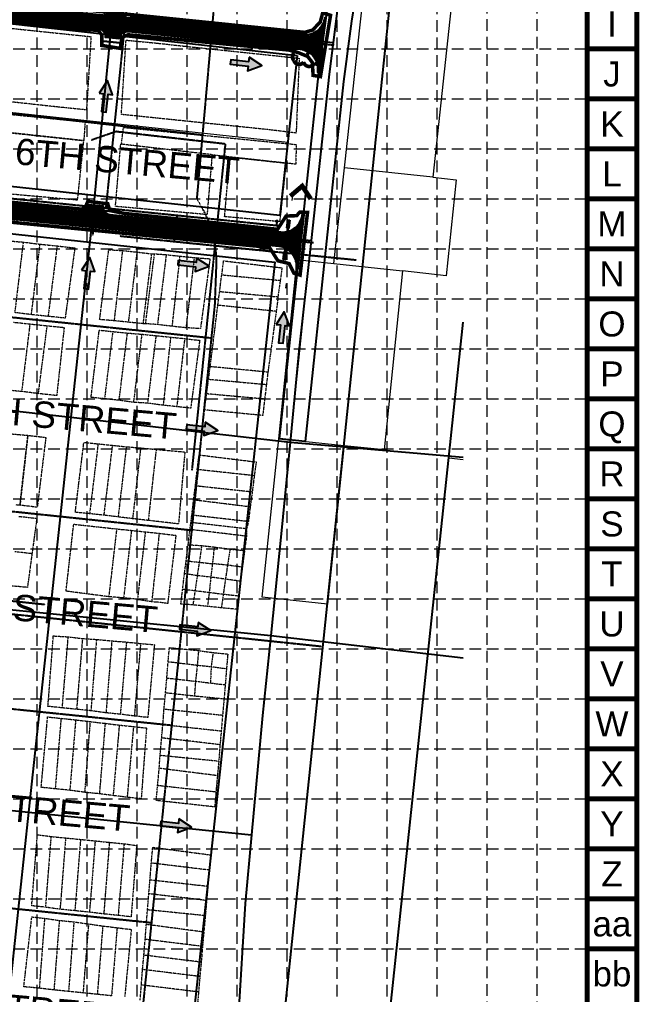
# Model space of a CAD drawing. Extents: x 332488 to 337969, y 579146 to 583084.
# Drawn here: x 336909 to 337969, y 580098 to 581765 of the extents above; entities that cross this region are included whole.
import ezdxf
from ezdxf.enums import TextEntityAlignment as Align

# ---------------------------------------------------------------- set-up
doc = ezdxf.new("R2010")
doc.units = 0
doc.header["$MEASUREMENT"] = 0
for name, pattern in [('ACAD_ISO14W100', [24, 12, -3, 0, -3, 0, -3, 0, -3]), ('CENTER2', [1.125, 0.75, -0.125, 0.125, -0.125]), ('DASHED', [0.75, 0.5, -0.25]), ('HIDDEN', [0.375, 0.25, -0.125]), ('PHANTOM', [2.5, 1.25, -0.25, 0.25, -0.25, 0.25, -0.25])]:
    doc.linetypes.add(name, pattern=pattern)
doc.layers.get('0').update_dxf_attribs({"color": 6})
for name, color, linetype in [('ARROWS', 252, 'Continuous'), ('BASE', 7, 'Continuous'), ('E-CULVERT', 1, 'Continuous'), ('E-FIRE HYD', 2, 'Continuous'), ('E-FLOWLINE-CULVERT', 1, 'ACAD_ISO14W100'), ('E-PVMT-FM156', 7, 'Continuous'), ('E-SanitarySewer', 2, 'HIDDEN'), ('E-WATER', 2, 'DASHED'), ('E-WATER VALVE', 7, 'Continuous'), ('GRID', 254, 'HIDDEN'), ('LEGEND', 7, 'Continuous'), ('LIMITS OF DISTURBANCE', 1, 'PHANTOM'), ('P-CULVERT', 2, 'Continuous'), ('P-DRIVEWAY TRANSITION', 2, 'Continuous'), ('P-DRIVEWAY TRANSITION-H', 6, 'Continuous'), ('P-PVMT', 2, 'Continuous'), ('P-PVMT-H-6th', 6, 'Continuous'), ('P-PVMT-H-7th', 6, 'Continuous'), ('parcel', 8, 'Continuous'), ('ROADS', 5, 'Continuous'), ('row', 1, 'Continuous'), ('SILT FENCE', 200, 'Continuous'), ('STREETNAME', 2, 'Continuous'), ('subdiv', 6, 'PHANTOM')]:
    doc.layers.add(name, color=color, linetype=linetype)
doc.layers.add('QUANTITIES', color=4, linetype='Continuous', plot=False)
doc.styles.add('S1', font='simplex.shx', dxfattribs={"height": 60})
doc.styles.get("Standard").update_dxf_attribs({"font": 'ARIAL.TTF'})
doc.dimstyles.new('STANDARD$7', dxfattribs={"dimscale": 4, "dimtxt": 0.1, "dimasz": 0.15, "dimexe": 0.1, "dimexo": 0.05, "dimgap": 0.1, "dimtad": 0, "dimtoh": 1, "dimdec": 4, "dimzin": 0, "dimdsep": 46, "dimtxsty": 'S1', "dimcen": 0.1, "dimclrd": 256, "dimclre": 256, "dimclrt": 256, "dimadec": 0, "dimazin": 0, "dimtfac": 1, "dimtdec": 0, "dimtofl": 0, "dimtmove": 0, "dimatfit": 3, "dimfxl": 0, "dimtolj": 1, "dimtzin": 0, "dimlwd": -1, "dimlwe": -1, "dimarcsym": 0})
pattern_1 = [(45.093067, (333744.6353, 581923.8885), (-1.327977, 1.3236699), []), (135.093067, (333744.6353, 581923.8885), (-1.3236699, -1.327977), [])]

# ---------------------------------------------------------------- blocks, each defined once
blk = doc.blocks.new('FH')
at = {"layer": 'E-FIRE HYD'}
for p, q in [((336621.1, 580808.5), (336622.1, 580808.5)), ((336623.5, 580810.9), (336623.5, 580809.8)), ((336623.5, 580807.1), (336623.5, 580806.1)), ((336624.8, 580808.5), (336625.9, 580808.5))]:
    blk.add_line(p, q, dxfattribs=at)
at = {"layer": 'E-FIRE HYD', "linetype": 'Continuous'}
blk.add_circle((336623.5, 580808.5), 1.33, dxfattribs=at)
blk = doc.blocks.new('E-WATER VALVE')
at = {"layer": 'E-WATER VALVE'}
for p, q in [((-1.3, 1.5), (1.3, 1.5)), ((0, 1.5), (0, -1.5))]:
    blk.add_line(p, q, dxfattribs=at)
blk = doc.blocks.new('A$C796B4345')
at = {"layer": 'SILT FENCE', "color": 200, "linetype": 'DASHED', "ltscale": 80, "const_width": 8, "flags": 128}
blk.add_lwpolyline([(38.2, 22.7), (20.7, 2.7), (3, 22.3)], dxfattribs=at)
blk = doc.blocks.new('arrow')
blk.add_lwpolyline([(-67, -25.4), (-59.3, -25.4), (-59.6, -56.1), (-51.9, -56.2), (-51.6, -25.5), (-44, -25.5), (-55.3, -2.4), (-67, -25.4)], close=True)
at = {"color": 254}
for points in [[(-44, -25.5), (-67, -25.4), (-55.3, -2.4), (-67, -25.4)], [(-59.6, -56.1), (-51.9, -56.2), (-59.3, -25.4), (-51.6, -25.5)]]:
    blk.add_solid(points, dxfattribs=at)

msp = doc.modelspace()

# ---------------------------------------------------------------- hatches: boundary and pattern name
at = {"layer": 'P-DRIVEWAY TRANSITION-H'}
h = msp.add_hatch(dxfattribs=at)
h.set_pattern_fill('NET', color=253, scale=15, angle=45, style=0)
h.set_pattern_definition(pattern_1)
h.paths.add_polyline_path([(336741.7, 581804.6), (336743.9, 581806.4), (336754.9, 581805.3), (336756.6, 581803.1)])
h.paths.add_polyline_path([(336822.1, 581796.4), (336824.4, 581798.2), (336837.6, 581796.8), (336839.4, 581794.6)])
h.paths.add_polyline_path([(336921.1, 581786.2), (336923.4, 581788), (336930.6, 581787.2), (336932.4, 581785)])
h.paths.add_polyline_path([(337159.6, 581761.7), (337161.8, 581763.5), (337386.6, 581740.3), (337388.3, 581738.1)])
h = msp.add_hatch(dxfattribs=at)
h.set_pattern_fill('NET', color=253, scale=15, angle=45, style=0)
h.set_pattern_definition(pattern_1)
h.paths.add_polyline_path([(335919.9, 581546.2), (335922.1, 581548), (335946.6, 581545.5), (335948.4, 581543.3)])
h.paths.add_polyline_path([(335969.1, 581541.2), (335971.3, 581543), (335989, 581541.2), (335990.8, 581539)])
h.paths.add_polyline_path([(335980.9, 581517.9), (335978.7, 581516.1), (335964.3, 581517.6), (335962.5, 581519.8)])
h.paths.add_polyline_path([(336117.6, 581504), (336115.4, 581502.2), (336102.8, 581503.5), (336101, 581505.7)])
h.paths.add_polyline_path([(336177.9, 581497.9), (336175.7, 581496.1), (336155.2, 581498.2), (336153.5, 581500.4)])
h.paths.add_polyline_path([(336228.7, 581492.7), (336226.5, 581490.9), (336202.3, 581493.4), (336200.5, 581495.6)])
h.paths.add_polyline_path([(336401.3, 581475.2), (336399.2, 581473.4), (336374.8, 581475.9), (336373, 581478.1)])
h.paths.add_polyline_path([(336463.6, 581468.9), (336461.4, 581467.1), (336440.9, 581469.2), (336439.1, 581471.3)])
h.paths.add_polyline_path([(336434, 581494), (336436.2, 581495.8), (336459.9, 581493.4), (336461.7, 581491.2)])
h.paths.add_polyline_path([(336267.2, 581510.9), (336269.4, 581512.7), (336289.2, 581510.7), (336291, 581508.5)])
h.paths.add_polyline_path([(336191.2, 581518.6), (336193.4, 581520.4), (336206.4, 581519.1), (336208.2, 581516.9)])
h.paths.add_polyline_path([(336136.2, 581524.2), (336138.4, 581526), (336149.7, 581524.9), (336151.5, 581522.7)])
h.paths.add_polyline_path([(336054.1, 581532.6), (336056.3, 581534.4), (336071.2, 581532.8), (336073, 581530.7)])
h.paths.add_polyline_path([(336823.7, 581432.3), (336821.5, 581430.5), (336808, 581431.9), (336806.2, 581434.1)])
h.paths.add_polyline_path([(336908.4, 581423.7), (336906.2, 581421.9), (336866.1, 581426), (336864.3, 581428.1)])
h.paths.add_polyline_path([(337267.5, 581387.2), (337265.3, 581385.4), (337238, 581388.2), (337236.2, 581390.4)])
h.paths.add_polyline_path([(337214.7, 581414.7), (337216.9, 581416.5), (337297.4, 581408.3), (337299.2, 581406.1)])
at = {"layer": 'P-PVMT-H-6th'}
h = msp.add_hatch(dxfattribs=at)
h.set_pattern_fill('ANSI31', color=9, scale=20, style=0)
edge = h.paths.add_edge_path()
edge.add_line((335828.2, 581507.9), (335834.9, 581579.6))
edge.add_line((335834.9, 581579.6), (335856.8, 581577.5))
edge.add_arc((335881.7, 581575.2), 25, 174.6626, 264.1995)
edge.add_line((335879.2, 581550.3), (337355.7, 581400.3))
edge.add_arc((337359.2, 581435.2), 35, 264.1995, 353.8401)
edge.add_line((337394, 581431.4), (337395, 581431.3))
edge.add_line((337395, 581431.3), (337385.2, 581339.8))
edge.add_line((337385.2, 581339.8), (337384.2, 581339.9))
edge.add_arc((337349.4, 581343.7), 35, 353.8401, 444.1995)
edge.add_line((337352.9, 581378.5), (335877.5, 581528.4))
edge.add_arc((335875, 581503.5), 25, 84.1996, 174.6626)
edge.add_line((335850.1, 581505.8), (335828.2, 581507.9))
h = msp.add_hatch(dxfattribs=at)
h.set_pattern_fill('ANSI31', color=9, scale=20, style=0)
edge = h.paths.add_edge_path()
edge.add_line((337064, 581430), (337012.3, 581435.2))
edge.add_arc((337013.8, 581450.2), 15, 264.1995, 353.8197)
edge.add_line((337028.7, 581448.5), (337050.6, 581446.5))
edge.add_arc((337065.5, 581444.9), 15, 173.8197, 264.1995)
at = {"layer": 'P-PVMT-H-7th'}
h = msp.add_hatch(dxfattribs=at)
h.set_pattern_fill('ANSI31', color=253, scale=20, style=0)
edge = h.paths.add_edge_path()
edge.add_line((335825.9, 581825.7), (335834.5, 581805.5))
edge.add_arc((336066.3, 581264), 589, 83.8628, 113.1695, ccw=False)
edge.add_line((336129.2, 581849.6), (336610.6, 581796))
edge.add_line((336610.6, 581796), (337388.9, 581716))
edge.add_arc((337385.3, 581681.2), 35, -7.6244, 84.1281, ccw=False)
edge.add_line((337420, 581676.5), (337421, 581676.4))
edge.add_line((337421, 581676.4), (337433.2, 581767.6))
edge.add_line((337433.2, 581767.6), (337432.2, 581767.7))
edge.add_arc((337397.5, 581772.4), 35, 264.1281, 352.3756, ccw=False)
edge.add_line((337393.9, 581737.6), (336612.9, 581817.9))
edge.add_line((336612.9, 581817.9), (336131.6, 581871.5))
edge.add_arc((336066.3, 581264), 611, 83.8589, 113.1695)
edge = h.paths.add_edge_path()
edge.add_line((334950.5, 581734.4), (334951.9, 581756.4))
edge.add_arc((335064.2, 583550.5), 1797.6, 264.1889, 266.4182, ccw=False)
edge.add_arc((334909.7, 582096.8), 335.8, 255.934, 265.29, ccw=False)
edge.add_line((334828.1, 581771), (334779.5, 581782.2))
edge.add_arc((334736.6, 581596.1), 191, 77.025, 90.0931)
edge.add_line((334736.3, 581787.1), (332764.6, 581783.9))
edge.add_line((332764.6, 581783.9), (332764.6, 581761.9))
edge.add_line((332764.6, 581761.9), (334736.4, 581765.1))
edge.add_arc((334736.6, 581596.1), 169, 77.025, 90.0931, ccw=False)
edge.add_line((334774.6, 581760.8), (334823, 581749.6))
edge.add_arc((334920.5, 582162.1), 423.8, 256.7003, 264.5041)
edge.add_arc((335064.2, 583550.5), 1819.6, 264.1889, 266.4182)
h = msp.add_hatch(dxfattribs=at)
h.set_pattern_fill('ANSI31', color=9, scale=20, style=0)
h.set_pattern_definition([(45.09307, (333744.6353, 581923.8885), (-1.770636, 1.7648932), [])])
edge = h.paths.add_edge_path()
edge.add_line((337098.3, 581768), (337046.5, 581773.3))
edge.add_arc((337048.1, 581788.2), 15, 264.1281, 353.7482)
edge.add_line((337063, 581786.6), (337084.9, 581784.5))
edge.add_arc((337099.8, 581782.9), 15, 173.7482, 264.1281)
edge = h.paths.add_edge_path()
edge.add_line((337079.2, 581732.8), (337057.3, 581734.9))
edge.add_arc((337042.4, 581736.5), 15, 353.7482, 444.1281)
edge.add_line((337044, 581751.4), (337095.7, 581746.1))
edge.add_arc((337094.2, 581731.2), 15, 84.1281, 173.7482)

# ---------------------------------------------------------------- linework, layer by layer
at = {"layer": 'BASE', "color": 9}
msp.add_line((337879.2, 582484.3), (337879.2, 579235.3), dxfattribs=at)
at = {"layer": 'BASE', "const_width": 8.55}
for points in [[(332492.7, 579149.8), (337964.7, 579149.8), (337964.7, 582569.8), (332492.7, 582569.8)], [(332578, 579235.3), (337879.4, 579235.1), (337879.3, 582484.3), (332579.1, 582484.4)]]:
    msp.add_lwpolyline(points, close=True, dxfattribs=at)
for points in [[(337964.7, 581714.8), (337879.2, 581714.8)], [(337964.7, 581629.3), (337879.2, 581629.3)], [(337964.7, 581543.8), (337879.2, 581543.8)], [(337964.7, 581458.3), (337879.2, 581458.3)], [(337964.7, 581372.8), (337879.2, 581372.8)], [(337964.7, 581287.3), (337879.2, 581287.3)], [(337964.7, 581201.8), (337879.2, 581201.8)], [(337964.7, 581116.3), (337879.2, 581116.3)], [(337964.7, 581030.8), (337879.2, 581030.8)], [(337964.7, 580945.3), (337879.2, 580945.3)], [(337964.7, 580859.8), (337879.2, 580859.8)], [(337964.7, 580774.3), (337879.2, 580774.3)], [(337964.7, 580688.8), (337879.2, 580688.8)], [(337964.7, 580603.3), (337879.2, 580603.3)], [(337964.7, 580517.8), (337879.2, 580517.8)], [(337964.7, 580432.3), (337879.2, 580432.3)], [(337964.7, 580346.8), (337879.2, 580346.8)], [(337964.7, 580261.3), (337879.2, 580261.3)], [(337964.7, 580175.8), (337879.2, 580175.8)]]:
    msp.add_lwpolyline(points, dxfattribs=at)
at = {"layer": 'DEFPOINTS', "color": 4}
msp.add_line((337319.3, 579650.7), (337605.7, 582400.2), dxfattribs=at)
at = {"layer": 'E-CULVERT', "color": 5, "flags": 128}
for points in [[(337053, 581728.5), (337080.9, 581725.9), (337080.7, 581724.6), (337052.9, 581727.3)], [(337400.3, 581705.8), (337403.2, 581705.4), (337403.7, 581708.4), (337400.7, 581708.8)], [(337401.1, 581706.5), (337402.6, 581706.3), (337402.8, 581707.7), (337401.3, 581708)], [(337027.1, 581440.7), (337054.1, 581438.6), (337054, 581437.4), (337027, 581439.4)], [(337366.5, 581403.6), (337363, 581373.2), (337365, 581372.9), (337368.4, 581403.4)]]:
    msp.add_lwpolyline(points, close=True, dxfattribs=at)
at = {"layer": 'E-PVMT-FM156', "flags": 128}
msp.add_lwpolyline([(337578.2, 582202.5, 0.048533), (337463.3, 581659.1), (337397.4, 581043.3), (337353.6, 581047.9), (337419.6, 581663.8, -0.048541), (337536.3, 582215.7, -1)], format="xyb", close=True, dxfattribs=at)
at = {"layer": 'E-SanitarySewer', "color": 33, "ltscale": 0.5}
for p, q in [((337222.3, 581567.2), (335843.2, 581722.7)), ((337237.5, 581220.1), (335450.5, 581405.5)), ((335108.9, 581111.2), (337203.9, 580891.9)), ((335073.3, 580773.2), (337169.7, 580558.3)), ((337135.1, 580220.1), (335048.8, 580434.6))]:
    msp.add_line(p, q, dxfattribs=at)
at = {"layer": 'E-SanitarySewer', "color": 33, "ltscale": 0.5, "flags": 128}
msp.add_lwpolyline([(337084.3, 579723.9), (337243.3, 581276.3), (337245.8, 581341.7, 0.160254), (337212.6, 581457.4), (337252.2, 581903.2)], format="xyb", dxfattribs=at)
at = {"layer": 'E-SanitarySewer', "color": 33, "linetype": 'Continuous', "ltscale": 0.5, "const_width": 2, "flags": 128}
for points in [[(337221.3, 581567.2, 1), (337223.3, 581567.2, 1)], [(337236.5, 581220.1, 1), (337238.5, 581220.1, 1)], [(337202.9, 580891.9, 1), (337204.9, 580891.9, 1)], [(337168.7, 580558.3, 1), (337170.7, 580558.3, 1)], [(337134.1, 580220.1, 1), (337136.1, 580220.1, 1)]]:
    msp.add_lwpolyline(points, format="xyb", close=True, dxfattribs=at)
at = {"layer": 'E-WATER', "color": 120, "ltscale": 0.5}
for p, q in [((337057.2, 581442.7), (337107.5, 581928.4)), ((337075.1, 581573.8), (337031.8, 581558.7)), ((337075.1, 581573.8), (337261.5, 581552.7)), ((335832.3, 581567.2), (337352.8, 581412.7)), ((337204.3, 580993.9), (337261.5, 581552.7)), ((337174.2, 581385.6), (337178.8, 581430.4)), ((337348.9, 581417.6), (337348.4, 581413.1)), ((337081.4, 581395), (337485.5, 581354))]:
    msp.add_line(p, q, dxfattribs=at)
for points in [[(336952.5, 580764.4), (336587.7, 580802.9), (336554.8, 580481.5)], [(337425.4, 580692.7), (336601, 580778.7), (336577.1, 580544.6), (336410.7, 580561.6)]]:
    msp.add_lwpolyline(points, dxfattribs=at)
at = {"layer": 'GRID', "color": 252, "linetype": 'HIDDEN', "lineweight": 0, "ltscale": 80}
for p, q in [((336938.7, 582484.3), (336938.7, 579491.4)), ((337024.2, 582484.3), (337024.2, 579491.4)), ((337109.7, 582484.3), (337109.7, 579491.4)), ((337195.2, 582484.3), (337195.2, 579491.4)), ((337280.7, 582484.3), (337280.7, 579491.4)), ((337366.2, 582484.3), (337366.2, 579491.4)), ((337451.7, 582484.3), (337451.7, 579491.4)), ((337537.2, 582484.3), (337537.2, 579491.4)), ((337622.7, 582484.3), (337622.7, 579491.4)), ((337708, 582485.7), (337708, 579491.4)), ((337793.5, 582485.7), (337793.5, 579491.4)), ((332578.2, 581714.8), (337879.2, 581714.8)), ((332578.2, 581629.3), (337879.2, 581629.3)), ((332578.2, 581543.8), (337879.2, 581543.8)), ((332578.2, 581458.3), (337879.2, 581458.3)), ((332578.2, 581372.8), (337879.2, 581372.8)), ((332578.2, 581287.3), (337879.2, 581287.3)), ((332578.2, 581201.8), (337879.2, 581201.8)), ((332578.2, 581116.3), (337879.2, 581116.3)), ((332578.2, 581030.8), (337879.2, 581030.8)), ((332578.2, 580945.3), (337879.2, 580945.3)), ((332578.2, 580859.8), (337879.2, 580859.8)), ((332578.2, 580774.3), (337879.2, 580774.3)), ((332578.2, 580688.8), (337879.2, 580688.8)), ((332578.2, 580603.3), (337879.2, 580603.3)), ((332578.2, 580517.8), (337879.2, 580517.8)), ((332578.2, 580432.3), (337879.2, 580432.3)), ((332578.2, 580346.8), (337879.2, 580346.8)), ((332578.2, 580261.3), (337879.2, 580261.3)), ((332578.2, 580175.8), (337879.2, 580175.8))]:
    msp.add_line(p, q, dxfattribs=at)
at = {"layer": 'LEGEND', "color": 170, "ltscale": 100, "const_width": 6.32}
msp.add_lwpolyline([(337392.8, 581715.2, 0.520567), (337392.8, 581715.2, 0.765195), (337378.5, 581708, 0.417879), (337378.4, 581695.1, 0.6649), (337394.8, 581692.6, 0.744833), (337413.2, 581691, 0.975642), (337424.7, 581702.9, 0.520567), (337421.8, 581717.2, 0.520567), (337411.3, 581716.2, 0.540264), (337392.8, 581715.2)], format="xyb", close=True, dxfattribs=at)
at = {"layer": 'LIMITS OF DISTURBANCE', "color": 1, "linetype": 'DASHED', "ltscale": 80, "const_width": 6, "flags": 128}
msp.add_lwpolyline([(336564.3, 580791.3), (336567, 580807.8), (336582.2, 580814.9), (336611.8, 581096), (336600, 581107.5), (336602.4, 581142.2), (336618.2, 581153.3), (336647.2, 581435.9), (336641, 581443), (336339.9, 581474.4), (336327.5, 581460.5), (336288.6, 581463.1), (336278.5, 581481.1), (335878.7, 581518), (335865, 581515.8), (335855.8, 581496.5), (335820.6, 581499.1), (335828.7, 581590.5), (335867.6, 581584.6), (335870.2, 581568.3), (335884.3, 581560.2), (336291.5, 581516.1), (336306.7, 581529.1), (336331.2, 581526), (336343.3, 581510.3), (336639.4, 581479.4), (336648.2, 581485.4), (336684, 581772.5), (336680.9, 581778.2), (336669.8, 581783.3), (336370.7, 581814.8), (336363.9, 581798.7), (336329.4, 581803), (336322.6, 581820.6), (336143.4, 581841.9, 0.087639), (335924.5, 581829.4), (335891.8, 581818.1), (335886.9, 581804.9), (335850.8, 581789.6), (335830.1, 581797.4), (335815.6, 581828.4), (335866.3, 581847.7), (335948.1, 581873.9), (336020.1, 581882.5), (336035, 581902.5), (336087.4, 581900.8), (336107.5, 581884.4), (336320.5, 581862.3), (336342.3, 581875.5), (336368.4, 581872.2), (336387.4, 581853.4), (336678, 581819.3), (336685.5, 581822.4), (336688.2, 581830.2), (336717, 582102.4), (336712.2, 582110.6), (336679, 582116.8), (336077.7, 582178.6), (336069.5, 582175.7), (336065.8, 582164), (336053.7, 582163.7), (336052.8, 582227.9), (336070.9, 582227.6), (336069.8, 582216.8), (336077.2, 582214), (337435.1, 582075.6), (337449.2, 582071.4), (337467.5, 582070.4), (337482.7, 582075.1), (337493.7, 582094.5), (337506.8, 582091.4), (337480.6, 581988.1), (337467.1, 581991.6), (337469.1, 582011.8), (337462.5, 582024.7), (337446.7, 582036.7), (337423.8, 582040.5), (337346.1, 582048.9), (337131.9, 582071.5), (337123.6, 582067.9), (337118.2, 582057.1), (337086.6, 582060), (337083.4, 582073.3), (337069, 582076.9), (336762.1, 582107.6), (336753.5, 582096.7), (336724.9, 581824.7), (336727.3, 581814.4), (336746.9, 581809.6), (337396.4, 581743.2), (337410.1, 581747.1), (337423.3, 581760.8), (337427.4, 581776.4), (337440.9, 581772.4), (337423.6, 581667.5), (337411, 581669.6), (337409.9, 581691.5), (337401.8, 581702), (337385.3, 581708.7), (337369.4, 581713), (337094.9, 581739.1), (337084.7, 581734.8), (337082.7, 581725), (337081.4, 581715.8), (337050, 581720.8), (337049.8, 581738.7), (337043.9, 581746.5), (337015.4, 581748.5), (336730.2, 581776.9), (336720.3, 581775.1), (336717, 581765.5), (336689.6, 581486.4), (336691.4, 581475.1), (336698.4, 581471.8), (337016.1, 581440.8), (337022.6, 581446.2), (337026, 581454.2), (337060.1, 581450), (337063.5, 581438.5), (337088.4, 581433.5), (337350.3, 581406.4), (337364.9, 581429.1), (337382.9, 581429.7), (337388.3, 581435.8), (337401.6, 581435.4), (337388.8, 581328), (337378.2, 581331.3), (337370.1, 581347.8), (337350.9, 581352.5), (337336.3, 581375.6), (337214, 581387.2), (336698, 581437.9), (336687.7, 581437.3), (336684.1, 581423.4), (336656.9, 581152.8), (336668.9, 581129.4), (336665.6, 581097.3), (336647.5, 581081.9), (336622.2, 580812.5), (336634, 580798.3), (336632.1, 580783.7)], format="xyb", close=True, dxfattribs=at)
at = {"layer": 'P-CULVERT', "color": 5, "flags": 128}
for points in [[(337021, 581439.9), (337021.1, 581441.1), (337027.1, 581440.6), (337027, 581439.4)], [(337054, 581437.4), (337054.1, 581438.6), (337060, 581438.1), (337059.9, 581436.9)], [(337371.3, 581422), (337369.8, 581408.5), (337366.3, 581408.9), (337367.9, 581422.4)], [(337370.5, 581421.3), (337369.1, 581409.4), (337367.1, 581409.6), (337368.5, 581421.5)], [(337360.1, 581354.6), (337361.6, 581368), (337365.1, 581367.6), (337363.6, 581354.2)], [(337360.9, 581355.3), (337362.3, 581367.2), (337364.3, 581367), (337362.9, 581355)]]:
    msp.add_lwpolyline(points, close=True, dxfattribs=at)
for points in [[(337367.1, 581409.6), (337366.5, 581403.6), (337368.4, 581403.4), (337369.1, 581409.4)], [(337364.3, 581367), (337365, 581372.9), (337363, 581373.2), (337362.3, 581367.2)]]:
    msp.add_lwpolyline(points, dxfattribs=at)
at = {"layer": 'P-DRIVEWAY TRANSITION', "color": 7, "flags": 128}
for points in [[(337159.6, 581761.7), (337161.8, 581763.5), (337386.6, 581740.3), (337388.3, 581738.1)], [(337214.7, 581414.7), (337216.9, 581416.5), (337297.4, 581408.3), (337299.2, 581406.1)], [(337267.5, 581387.2), (337265.3, 581385.4), (337238, 581388.2), (337236.2, 581390.4)]]:
    msp.add_lwpolyline(points, close=True, dxfattribs=at)
at = {"layer": 'P-PVMT', "color": 7, "linetype": 'CENTER2'}
for p, q in [((337073.9, 581785.6), (337068.3, 581733.9)), ((337039.6, 581447.5), (337034, 581395.8))]:
    msp.add_line(p, q, dxfattribs=at)
at = {"layer": 'P-PVMT', "color": 253, "linetype": 'CENTER2'}
msp.add_line((335842.5, 581543), (337411.7, 581383.6), dxfattribs=at)
at = {"layer": 'P-PVMT', "color": 7, "flags": 128}
for points in [[(335834.5, 581805.5, -0.128576), (336129.2, 581849.6), (336610.6, 581796), (337388.9, 581716, -0.4232), (337420, 581676.5), (337421, 581676.4), (337433.2, 581767.6), (337432.2, 581767.7, -0.405283), (337393.9, 581737.6), (336612.9, 581817.9), (336131.6, 581871.5, 0.128593), (335825.9, 581825.7)], [(337079.2, 581732.8), (337057.3, 581734.9, 0.416156), (337044, 581751.4), (337095.7, 581746.1, 0.412273)], [(335828.2, 581507.9), (335834.9, 581579.6), (335856.8, 581577.5, 0.411848), (335879.2, 581550.3), (337355.7, 581400.3, 0.412377), (337394, 581431.4), (337395, 581431.3), (337385.2, 581339.8), (337384.2, 581339.9, 0.416052), (337352.9, 581378.5), (335877.5, 581528.4, 0.416583), (335850.1, 581505.8)], [(337064, 581430), (337012.3, 581435.2, 0.412273), (337028.7, 581448.5), (337050.6, 581446.5, 0.416156)]]:
    msp.add_lwpolyline(points, format="xyb", close=True, dxfattribs=at)
at = {"layer": 'P-PVMT', "color": 7, "linetype": 'CENTER2', "flags": 128}
msp.add_lwpolyline([(337447.1, 581721), (336611.7, 581807), (336130.4, 581860.5, 0.140125), (335805.4, 581804.3), (335750.5, 581777.8, -0.116053), (335560.5, 581735.6), (335041.7, 581742, -0.022255), (334881, 581751.2, -0.038248), (334825.6, 581760.3), (334777.1, 581771.5, 0.057082), (334736.3, 581776.1), (332688, 581772.8)], format="xyb", dxfattribs=at)
at = {"layer": 'parcel', "lineweight": 0}
for p, q in [((337667.7, 581980.1), (337615.6, 581495.5)), ((337464.7, 581511.8), (337506.4, 581889.1)), ((337367.8, 581554.8), (336053.3, 581696.6)), ((337446.5, 581347.9), (337464.7, 581511.8)), ((337615.6, 581495.5), (337464.7, 581511.8)), ((337615.6, 581495.5), (337655.6, 581491.2)), ((337655.6, 581491.2), (337638.7, 581327.1)), ((337352.4, 581048), (337384.1, 581354.6)), ((337403.9, 581352.5), (337372.1, 581046)), ((337384.1, 581354.6), (337403.9, 581352.5)), ((337403.9, 581352.5), (337446.5, 581347.9)), ((337446.5, 581347.9), (337564, 581335.2)), ((337564, 581335.2), (337532.4, 581029.1)), ((337638.7, 581327.1), (337564, 581335.2)), ((337323.9, 580777.3), (337352.4, 581048)), ((337371.7, 581042.3), (337345.3, 580775)), ((337352.4, 581048), (337372.1, 581046)), ((337372, 581045.2), (337371.7, 581042.3)), ((337463.6, 581033.2), (337371.7, 581042.3)), ((337372.1, 581046), (337372, 581045.2)), ((337463.9, 581036.3), (337372.1, 581046)), ((337463.6, 581033.2), (337435.4, 580765.5)), ((337463.9, 581036.3), (337463.6, 581033.2)), ((337532.4, 581029.1), (337463.9, 581036.3)), ((337643.1, 581015.3), (337667.7, 581012.9)), ((337345.3, 580775), (337323.9, 580777.3)), ((337435.4, 580765.5), (337345.3, 580775)), ((337667.7, 580673), (337607.5, 580679.3))]:
    msp.add_line(p, q, dxfattribs=at)
at = {"layer": 'QUANTITIES', "flags": 128}
for points in [[(336610.4, 581794.5), (337044, 581749.9, -0.419089), (337055.7, 581735), (337080.8, 581732.7, -0.415019), (337095.4, 581744.6), (337388.7, 581714.5, -0.436467), (337418.3, 581675.2), (337420.8, 581674.9), (337433.4, 581769.1)], [(337430.9, 581769.4, -0.418381), (337394.1, 581739.1), (337098.3, 581769.5, -0.420188)], [(337044, 581751.4, -0.416156), (337057.3, 581734.9), (337079.2, 581732.8, -0.412273), (337095.7, 581746.1, -2.218631)], [(336340.9, 581504.9), (337012.8, 581436.7, 0.412093), (337027.1, 581448.7), (337052.2, 581446.4, 0.422683), (337063.8, 581431.5), (337355.8, 581401.8, 0.425541), (337392.7, 581433.1), (337395.2, 581432.8), (337385, 581338.3), (337382.5, 581338.6, 0.42925), (337352.7, 581377), (337077.8, 581405), (336338, 581480.1, 0.409082)]]:
    msp.add_lwpolyline(points, format="xyb", dxfattribs=at)
at = {"layer": 'ROADS', "color": 7}
for p, q in [((337453, 581784.8), (337445.4, 581725.8)), ((337067.1, 581765.3), (337034.1, 581427.5)), ((337067.1, 581765.3), (337445.4, 581725.8)), ((337445.4, 581725.8), (337438.4, 581671.7)), ((337438.4, 581671.7), (337407.5, 581387.2)), ((336673.6, 581467), (337034.1, 581427.5)), ((337034.1, 581427.5), (336997.2, 581084.9)), ((337034.1, 581427.5), (337407.5, 581387.2)), ((337407.5, 581387.2), (337386.9, 581197.8)), ((337386.9, 581197.8), (337371.8, 581042.1)), ((336673.6, 581120.9), (336997.2, 581084.9)), ((336997.2, 581084.9), (336961.1, 580749.6)), ((336997.2, 581084.9), (337371.8, 581042.1)), ((337371.8, 581042.1), (337356.5, 580885.5)), ((337371.8, 581042.1), (337667.7, 581016.5)), ((337356.5, 580885.5), (337338.6, 580711.7)), ((336602.9, 580784.9), (336961.1, 580749.6)), ((336961.1, 580749.6), (336924.6, 580409.4)), ((336961.1, 580749.6), (337338.6, 580711.7)), ((337338.6, 580711.7), (337324.4, 580574.8)), ((337338.6, 580711.7), (337667.7, 580673.8)), ((337324.4, 580574.8), (337305.6, 580370.7)), ((336567.6, 580445.5), (336924.6, 580409.4)), ((336924.6, 580409.4), (336887.5, 580061.8)), ((336924.6, 580409.4), (337305.6, 580370.7)), ((337305.6, 580370.7), (337294.8, 580253.4)), ((337294.8, 580253.4), (337282.6, 580046.8))]:
    msp.add_line(p, q, dxfattribs=at)
at = {"layer": 'row', "color": 253, "flags": 128}
for points in [[(337383.9, 581703.5), (337354.4, 581429.8), (335861.5, 581590.9), (335884.7, 581816.9, -0.111058), (336129, 581843.8)], [(337171.3, 579734), (335965.4, 579870.4, 0.02092), (335686.7, 579890.1), (335853.3, 581511.3), (337345.8, 581350.3)]]:
    msp.add_lwpolyline(points, format="xyb", close=True, dxfattribs=at)
msp.add_lwpolyline([(337498.6, 579650.7), (337667.7, 581247.8)], dxfattribs=at)
at = {"layer": 'subdiv', "color": 253, "lineweight": 0}
for p, q in [((336782.8, 581761.7), (337031.4, 581735.9)), ((337031.4, 581735.9), (337023.7, 581610.5)), ((337083.3, 581602.8), (337091.3, 581729.9)), ((337091.3, 581729.9), (337144.8, 581724.7)), ((337144.8, 581724.7), (337191.1, 581719.6)), ((337191.1, 581719.6), (337387.2, 581699)), ((337387.2, 581699), (337382.1, 581571)), ((336972.8, 581615.7), (336824.7, 581631.9)), ((336725.6, 581620.1), (337021.3, 581590)), ((337023.7, 581610.5), (336972.8, 581615.7)), ((337019.1, 581558), (336723, 581589.8)), ((337021.3, 581590), (337019.1, 581558)), ((337332.5, 581577), (337083.3, 581602.8)), ((336858.8, 581575.2), (337018.6, 581558.1)), ((337083.4, 581551.9), (337086.9, 581580.7)), ((337086.9, 581580.7), (337382, 581551.4)), ((337382.1, 581571), (337332.5, 581577)), ((337018.6, 581558.1), (337007.9, 581456.3)), ((337073.2, 581445.5), (337082.2, 581552)), ((337082.2, 581552), (337083.4, 581551.9)), ((337238.5, 581534), (337083.4, 581551.9)), ((337382, 581551.4), (337381.6, 581517.7)), ((337238.4, 581533.4), (337229.8, 581431.5)), ((337238.4, 581533.4), (337238.5, 581534)), ((337381.6, 581517.7), (337238.4, 581533.4)), ((337259.8, 581428), (337268.7, 581530.1)), ((337268.7, 581530.1), (337339.7, 581522.3)), ((337339.7, 581522.3), (337364.7, 581519.6)), ((337364.7, 581519.6), (337354, 581419.5)), ((337007.9, 581456.3), (336849.5, 581470.5)), ((337229.8, 581431.5), (337073.2, 581445.5)), ((337354, 581419.5), (337259.8, 581428)), ((336885.8, 581387), (336915.5, 581384.5)), ((336915.5, 581384.5), (336901, 581264)), ((336915.5, 581384.5), (336943.8, 581381)), ((336943.8, 581381), (336929, 581260.5)), ((336943.8, 581381), (336973.5, 581378)), ((336973.5, 581378), (336958, 581257.5)), ((336973.5, 581378), (337003.8, 581374.5)), ((337003.8, 581374.5), (336987.2, 581254.5)), ((337046.2, 581252), (337061.8, 581371.5)), ((337061.8, 581371.5), (337085.2, 581370)), ((337085.2, 581370), (337070.8, 581250)), ((337085.2, 581370), (337110, 581367.5)), ((337110, 581367.5), (337095.2, 581247.5)), ((337110, 581367.5), (337134.8, 581364.5)), ((337134.8, 581364.5), (337120.2, 581245)), ((337139.5, 581364.5), (337124.2, 581245)), ((337134.8, 581364.5), (337139.5, 581364.5)), ((337139.5, 581364.5), (337160, 581363)), ((337160, 581363), (337145, 581243.5)), ((337160, 581363), (337183.2, 581360.5)), ((337183.2, 581360.5), (337169.8, 581240.5)), ((337183.2, 581360.5), (337207.8, 581358)), ((337207.8, 581358), (337193.8, 581238)), ((337207.8, 581358), (337234.8, 581356)), ((337234.8, 581356), (337218.5, 581236.5)), ((337255.8, 581334), (337258, 581352.5)), ((337258, 581352.5), (337357.8, 581340.5)), ((337357.8, 581340.5), (337355.8, 581325)), ((337251.2, 581299.5), (337254.8, 581328)), ((337254.8, 581328), (337255.8, 581334)), ((337354.8, 581318.5), (337254.8, 581328)), ((337355.8, 581325), (337354.8, 581318.5)), ((337354.8, 581318.5), (337350.8, 581290.5)), ((337248.2, 581276.5), (337251.2, 581299.5)), ((337350.8, 581290.5), (337251.2, 581299.5)), ((337350.8, 581290.5), (337350.8, 581287.5)), ((337235.2, 581171.5), (337248.2, 581276.5)), ((337348, 581266), (337248.2, 581276.5)), ((337350.8, 581287.5), (337348, 581266)), ((336929, 581260.5), (336901, 581264)), ((336958, 581257.5), (336929, 581260.5)), ((336987.2, 581254.5), (336958, 581257.5)), ((337348, 581266), (337333.8, 581162)), ((336899, 581247.5), (336927, 581244.5)), ((336927, 581244.5), (336912.8, 581129)), ((336927, 581244.5), (336956, 581241.5)), ((336956, 581241.5), (336941, 581125.5)), ((336956, 581241.5), (336985.5, 581238.5)), ((337070.8, 581250), (337046.2, 581252)), ((337095.2, 581247.5), (337070.8, 581250)), ((337120.2, 581245), (337095.2, 581247.5)), ((337124.2, 581245), (337120.2, 581245)), ((337145, 581243.5), (337124.2, 581245)), ((337169.8, 581240.5), (337145, 581243.5)), ((337193.8, 581238), (337169.8, 581240.5)), ((336985.5, 581238.5), (336972.8, 581122)), ((337031.5, 581119), (337045.5, 581234)), ((337045.5, 581234), (337068.5, 581231.5)), ((337068.5, 581231.5), (337054.5, 581116.5)), ((337068.5, 581231.5), (337093.2, 581229)), ((337093.2, 581229), (337079, 581114)), ((337093.2, 581229), (337118.2, 581227)), ((337118.2, 581227), (337104, 581110.5)), ((337118.2, 581227), (337142.5, 581224.5)), ((337142.5, 581224.5), (337128, 581109)), ((337142.5, 581224.5), (337167.5, 581222)), ((337218.5, 581236.5), (337193.8, 581238)), ((337167.5, 581222), (337154.8, 581105.5)), ((337167.5, 581222), (337191.5, 581219.5)), ((337191.5, 581219.5), (337178, 581103)), ((337191.5, 581219.5), (337217.2, 581216.5)), ((337217.2, 581216.5), (337201.8, 581100.5)), ((337232.2, 581149.5), (337235.2, 581171.5)), ((337333.8, 581162), (337235.2, 581171.5)), ((337333.8, 581162), (337331.2, 581140.5)), ((337229, 581125), (337232.2, 581149.5)), ((337331.2, 581140.5), (337232.2, 581149.5)), ((337331.2, 581140.5), (337328.2, 581116)), ((336912.8, 581129), (336885.2, 581131.5)), ((336941, 581125.5), (336912.8, 581129)), ((336972.8, 581122), (336941, 581125.5)), ((337225.5, 581097.5), (337229, 581125)), ((337328.2, 581116), (337229, 581125)), ((337054.5, 581116.5), (337031.5, 581119)), ((337079, 581114), (337054.5, 581116.5)), ((337104, 581110.5), (337079, 581114)), ((337128, 581109), (337104, 581110.5)), ((337154.8, 581105.5), (337128, 581109)), ((337178, 581103), (337154.8, 581105.5)), ((337328.2, 581116), (337325, 581088)), ((337201.8, 581100.5), (337178, 581103)), ((337325, 581088), (337225.5, 581097.5)), ((336895.5, 581056.5), (336923.5, 581054)), ((336923.5, 581054), (336910, 580934.5)), ((336911.2, 580946), (336923.5, 581054)), ((336923.5, 581054), (336954.2, 581050.5)), ((336954.2, 581050.5), (336939.5, 580931)), ((337004.5, 580922.5), (337019.2, 581042)), ((337019.2, 581042), (337067.8, 581037)), ((337043.5, 581039.5), (337029, 580920)), ((337067.8, 581037), (337053.2, 580917.5)), ((337067.8, 581037), (337091.8, 581034.5)), ((337091.8, 581034.5), (337077.8, 580914.5)), ((337091.8, 581034.5), (337116.2, 581032.5)), ((337116.2, 581032.5), (337102.5, 580911.5)), ((337116.2, 581032.5), (337142.8, 581030)), ((337142.8, 581030), (337129.2, 580908.5)), ((337142.8, 581030), (337191.8, 581025.5)), ((337191.8, 581025.5), (337181, 580902.5)), ((337213, 580995.5), (337216.2, 581020.5)), ((337216.2, 581020.5), (337313.8, 581008.5)), ((337313.8, 581008.5), (337310.5, 580985)), ((337209.8, 580967.5), (337213, 580995.5)), ((337310.5, 580985), (337213, 580995.5)), ((337310.5, 580985), (337307, 580957)), ((337206.8, 580943.5), (337209.8, 580967.5)), ((337307, 580957), (337209.8, 580967.5)), ((337307, 580957), (337303.5, 580931.5)), ((336910, 580934.5), (336911.2, 580946)), ((337203.8, 580917.5), (337206.8, 580943.5)), ((337303.5, 580931.5), (337206.8, 580943.5)), ((336910, 580934.5), (336903.2, 580935)), ((336939.5, 580931), (336910, 580934.5)), ((337029, 580920), (337004.5, 580922.5)), ((337303.5, 580931.5), (337300.5, 580906.5)), ((336907.8, 580915.5), (336938.8, 580912)), ((336938.8, 580912), (336930.5, 580851.5)), ((337053.2, 580917.5), (337029, 580920)), ((337077.8, 580914.5), (337053.2, 580917.5)), ((337102.5, 580911.5), (337077.8, 580914.5)), ((337129.2, 580908.5), (337102.5, 580911.5)), ((337181, 580902.5), (337129.2, 580908.5)), ((337202.2, 580905), (337203.8, 580917.5)), ((337300.5, 580906.5), (337203.8, 580917.5)), ((337300.5, 580906.5), (337297.5, 580894)), ((336988.8, 580787.5), (337001.8, 580902)), ((337001.8, 580902), (337026.5, 580899.3)), ((337026.5, 580899.3), (337075.2, 580894)), ((337075.2, 580894), (337061.8, 580778)), ((337075.2, 580894), (337100.5, 580891.5)), ((337100.5, 580891.5), (337087.2, 580776)), ((337100.5, 580891.5), (337124.2, 580889)), ((337124.2, 580889), (337110.8, 580773.5)), ((337124.2, 580889), (337147.8, 580886.5)), ((337197.5, 580866.5), (337200.5, 580893)), ((337200.5, 580893), (337202.2, 580905)), ((337297.2, 580881.5), (337200.5, 580893)), ((337297.5, 580894), (337202.2, 580905)), ((337297.5, 580894), (337297.2, 580881.5)), ((337146.8, 580876), (337135.2, 580770)), ((337147.8, 580886.5), (337146.8, 580876)), ((337147.8, 580886.5), (337176.5, 580883)), ((337176.5, 580883), (337162.5, 580766.5)), ((337297.2, 580881.5), (337293.8, 580856.5)), ((337194, 580839.5), (337197.5, 580866.5)), ((337220.5, 580865), (337197.5, 580866.5)), ((337220.5, 580865), (337216.5, 580837)), ((337242, 580862.5), (337220.5, 580865)), ((337242, 580862.5), (337239, 580834.5)), ((337268.8, 580859), (337242, 580862.5)), ((337268.8, 580859), (337264.8, 580832)), ((337293.8, 580856.5), (337268.8, 580859)), ((337293.8, 580856.5), (337290.2, 580828.5)), ((336930.5, 580851.5), (336901, 580855)), ((336930.5, 580851.5), (336922.8, 580794)), ((337191.2, 580817.5), (337194, 580839.5)), ((337194, 580839.5), (337239, 580834.5)), ((337216.5, 580837), (337213, 580814)), ((337239, 580834.5), (337236.2, 580811.5)), ((337264.8, 580832), (337239, 580834.5)), ((337264.8, 580832), (337261.2, 580808)), ((337290.2, 580828.5), (337264.8, 580832)), ((337290.2, 580828.5), (337287, 580804.5)), ((337188, 580790.5), (337191.2, 580817.5)), ((337213, 580814), (337191.2, 580817.5)), ((337213, 580814), (337209.2, 580788)), ((337236.2, 580811.5), (337213, 580814)), ((337236.2, 580811.5), (337233.5, 580785)), ((337261.2, 580808), (337236.2, 580811.5)), ((337261.2, 580808), (337257.5, 580782)), ((337287, 580804.5), (337261.2, 580808)), ((336922.8, 580794), (336894.2, 580796.5)), ((337185, 580765.5), (337188, 580790.5)), ((337209.2, 580788), (337188, 580790.5)), ((337287, 580804.5), (337283.8, 580779)), ((337061.8, 580778), (336988.8, 580787.5)), ((337087.2, 580776), (337061.8, 580778)), ((337110.8, 580773.5), (337087.2, 580776)), ((337110.8, 580773.5), (337142.2, 580769)), ((337209.2, 580788), (337205.5, 580764)), ((337233.5, 580785), (337209.2, 580788)), ((337233.5, 580785), (337230.5, 580761.5)), ((337257.5, 580782), (337233.5, 580785)), ((337257.5, 580782), (337254.2, 580759)), ((337283.8, 580779), (337257.5, 580782)), ((337283.8, 580779), (337280.8, 580756.5)), ((337162.5, 580766.5), (337142.2, 580769)), ((337205.5, 580764), (337185, 580765.5)), ((337230.5, 580761.5), (337205.5, 580764)), ((337254.2, 580759), (337230.5, 580761.5)), ((337280.8, 580756.5), (337254.2, 580759)), ((336957.8, 580590.5), (336967, 580711)), ((336967, 580711), (336992, 580709.5)), ((336992, 580709.5), (336981.8, 580588)), ((336992, 580709.5), (337016.8, 580706.5)), ((337016.8, 580706.5), (337006.8, 580585.5)), ((337016.8, 580706.5), (337040.8, 580705)), ((337040.8, 580705), (337031.2, 580583)), ((337040.8, 580705), (337067, 580702.5)), ((337067, 580702.5), (337057, 580579.5)), ((337067, 580702.5), (337092, 580700.5)), ((337092, 580700.5), (337081.5, 580577)), ((337092, 580700.5), (337116.2, 580698)), ((337116.2, 580698), (337105.5, 580574)), ((337116.2, 580698), (337139.8, 580696)), ((337139.8, 580696), (337128.5, 580571.5)), ((337163.2, 580666.5), (337165.5, 580691)), ((337165.5, 580691), (337215.2, 580686)), ((337215.2, 580686), (337213, 580660.5)), ((337215.2, 580686), (337240, 580682.5)), ((337240, 580682.5), (337236.8, 580658)), ((337240, 580682.5), (337265.2, 580680)), ((337265.2, 580680), (337263, 580654.5)), ((337161, 580638.5), (337163.2, 580666.5)), ((337213, 580660.5), (337163.2, 580666.5)), ((337213, 580660.5), (337210, 580633)), ((337236.8, 580658), (337213, 580660.5)), ((337236.8, 580658), (337235.5, 580630)), ((337263, 580654.5), (337236.8, 580658)), ((337158.8, 580613.5), (337161, 580638.5)), ((337210, 580633), (337161, 580638.5)), ((337263, 580654.5), (337260.8, 580627)), ((337210, 580633), (337208.2, 580608)), ((337235.5, 580630), (337210, 580633)), ((337260.8, 580627), (337235.5, 580630)), ((337260.8, 580627), (337258.8, 580603)), ((337156.2, 580585.5), (337158.8, 580613.5)), ((337208.2, 580608), (337158.8, 580613.5)), ((337258.8, 580603), (337208.2, 580608)), ((336981.8, 580588), (336957.8, 580590.5)), ((337258.8, 580603), (337256.2, 580575)), ((336946.2, 580452), (336957.2, 580572.5)), ((336957.2, 580572.5), (336980.2, 580570)), ((337006.8, 580585.5), (336981.8, 580588)), ((337031.2, 580583), (337006.8, 580585.5)), ((337057, 580579.5), (337031.2, 580583)), ((337081.5, 580577), (337057, 580579.5)), ((337105.5, 580574), (337081.5, 580577)), ((337128.5, 580571.5), (337105.5, 580574)), ((337154.2, 580559), (337156.2, 580585.5)), ((337256.2, 580575), (337156.2, 580585.5)), ((337256.2, 580575), (337254, 580548)), ((336980.2, 580570), (336970.2, 580449.5)), ((336980.2, 580570), (337005.2, 580567.5)), ((337005.2, 580567.5), (336995.2, 580447)), ((337005.2, 580567.5), (337029.8, 580564.5)), ((337029.8, 580564.5), (337020.5, 580443.5)), ((337029.8, 580564.5), (337055.5, 580561.5)), ((337055.5, 580561.5), (337045.8, 580441)), ((337055.5, 580561.5), (337079.8, 580558.5)), ((337079.8, 580558.5), (337069.2, 580438)), ((337079.8, 580558.5), (337104, 580556)), ((337104, 580556), (337093.2, 580435)), ((337104, 580556), (337126.2, 580553.5)), ((337152.2, 580536.5), (337154.2, 580559)), ((337254, 580548), (337154.2, 580559)), ((337126.2, 580553.5), (337117.2, 580432.5)), ((337254, 580548), (337252, 580525)), ((337149.5, 580506.5), (337152.2, 580536.5)), ((337252, 580525), (337152.2, 580536.5)), ((337252, 580525), (337249.8, 580496.5)), ((337148, 580484.5), (337149.5, 580506.5)), ((337249.8, 580496.5), (337149.5, 580506.5)), ((337249.8, 580496.5), (337247.5, 580472)), ((337145.2, 580455), (337148, 580484.5)), ((337247.5, 580472), (337148, 580484.5)), ((337247.5, 580472), (337245, 580444)), ((336970.2, 580449.5), (336946.2, 580452)), ((336995.2, 580447), (336970.2, 580449.5)), ((337020.5, 580443.5), (336995.2, 580447)), ((337045.8, 580441), (337020.5, 580443.5)), ((337069.2, 580438), (337045.8, 580441)), ((337143, 580429.5), (337145.2, 580455)), ((337245, 580444), (337145.2, 580455)), ((337245, 580444), (337243, 580418.5)), ((337093.2, 580435), (337069.2, 580438)), ((337117.2, 580432.5), (337093.2, 580435)), ((337243, 580418.5), (337143, 580429.5)), ((336930, 580249.5), (336939.8, 580371)), ((336939.8, 580371), (336963, 580368)), ((336963, 580368), (336953.5, 580247)), ((336963, 580368), (336988, 580365.5)), ((336988, 580365.5), (336978.5, 580243.5)), ((336988, 580365.5), (337013.5, 580363)), ((337013.5, 580363), (337003.8, 580241)), ((337013.5, 580363), (337038.5, 580360.5)), ((337038.5, 580360.5), (337028.8, 580238.5)), ((337038.5, 580360.5), (337062.8, 580358)), ((337062.8, 580358), (337053.2, 580235.5)), ((337062.8, 580358), (337088, 580355.5)), ((337088, 580355.5), (337077.8, 580233)), ((337088, 580355.5), (337109.5, 580352.5)), ((337109.5, 580352.5), (337100, 580230.5)), ((337134.5, 580322.5), (337137, 580349.5)), ((337137, 580349.5), (337236, 580336.5)), ((337132.2, 580293.5), (337134.5, 580322.5)), ((337233.5, 580310.5), (337134.5, 580322.5)), ((337236, 580336.5), (337233.5, 580310.5)), ((337233.5, 580310.5), (337231.2, 580282.5)), ((337130.2, 580270), (337132.2, 580293.5)), ((337231.2, 580282.5), (337132.2, 580293.5)), ((337231.2, 580282.5), (337229, 580258.5)), ((337128, 580242.5), (337130.2, 580270)), ((337229, 580258.5), (337130.2, 580270)), ((337229, 580258.5), (337226.8, 580232.5)), ((336953.5, 580247), (336930, 580249.5)), ((336978.5, 580243.5), (336953.5, 580247)), ((337003.8, 580241), (336978.5, 580243.5)), ((337028.8, 580238.5), (337003.8, 580241)), ((337053.2, 580235.5), (337028.8, 580238.5)), ((337126, 580217.5), (337128, 580242.5)), ((337226.8, 580232.5), (337128, 580242.5)), ((336916.5, 580111), (336930.2, 580230.5)), ((336930.2, 580230.5), (336952, 580228)), ((336952, 580228), (336943, 580108.5)), ((336952, 580228), (336977.2, 580224.5)), ((336977.2, 580224.5), (336968, 580105.5)), ((336977.2, 580224.5), (337002.2, 580222)), ((337002.2, 580222), (336993, 580103)), ((337002.2, 580222), (337027.2, 580218.5)), ((337077.8, 580233), (337053.2, 580235.5)), ((337100, 580230.5), (337077.8, 580233)), ((337226.8, 580232.5), (337224.2, 580204.5)), ((337027.2, 580218.5), (337017.8, 580100.5)), ((337027.2, 580218.5), (337051.5, 580215)), ((337051.5, 580215), (337042.2, 580098)), ((337051.5, 580215), (337076, 580212)), ((337076, 580212), (337066.5, 580095.5)), ((337076, 580212), (337100.2, 580209)), ((337100.2, 580209), (337089, 580093.5)), ((337124, 580192), (337126, 580217.5)), ((337224.2, 580204.5), (337126, 580217.5)), ((337121.8, 580165), (337124, 580192)), ((337222, 580180), (337124, 580192)), ((337224.2, 580204.5), (337222, 580180)), ((337222, 580180), (337219.8, 580153)), ((337119.5, 580140.5), (337121.8, 580165)), ((337219.8, 580153), (337121.8, 580165)), ((337117.5, 580114), (337119.5, 580140.5)), ((337217.5, 580128.5), (337119.5, 580140.5)), ((337219.8, 580153), (337217.5, 580128.5)), ((337217.5, 580128.5), (337215.2, 580102)), ((336943, 580108.5), (336916.5, 580111)), ((336968, 580105.5), (336943, 580108.5)), ((336993, 580103), (336968, 580105.5)), ((337115.5, 580088), (337117.5, 580114)), ((337215.2, 580102), (337117.5, 580114)), ((337017.8, 580100.5), (336993, 580103)), ((337042.2, 580098), (337017.8, 580100.5)), ((337066.5, 580095.5), (337042.2, 580098)), ((337215.2, 580102), (337213.2, 580079))]:
    msp.add_line(p, q, dxfattribs=at)

# ---------------------------------------------------------------- block references
at = {"layer": 'ARROWS', "color": 200, "linetype": 'DASHED', "ltscale": 80}
for p, rotation in [((337319.9, 581631.3), 264.1230896478112), ((337114.6, 581657.2), 353.9930197646489), ((337084.4, 581354.7), 353.9930197646489), ((337230.2, 581288), 264.1230896478114), ((337417.1, 581262), 353.993019764649), ((337244.9, 581007.2), 264.1230896478111), ((337233.1, 580664.9), 264.1230896478111), ((337200.2, 580328.7), 264.1230896478111)]:
    msp.add_blockref('arrow', p, dxfattribs=dict(at, rotation=rotation))
at = {"layer": 'E-WATER'}
for name, p, rotation in [('E-WATER VALVE', (337058.1, 581450.6), 84.26275998812602), ('FH', (-229139.6, 941620.7), 267.6454494645141), ('E-WATER VALVE', (337245.3, 581394), 84.26275998796854)]:
    msp.add_blockref(name, p, dxfattribs=dict(at, rotation=rotation))
at = {"layer": 'SILT FENCE', "color": 200, "linetype": 'DASHED', "ltscale": 80, "rotation": 171.5728800031191}
msp.add_blockref('A$C796B4345', (337413.3, 581480), dxfattribs=at)

# ---------------------------------------------------------------- texts
at = {"layer": 'BASE'}
for s, height, p in [('I', 42.8, (337921.9, 581757.5)), ('J', 42.8, (337921.9, 581672)), ('K', 42.8, (337921.9, 581586.5)), ('L', 42.8, (337921.9, 581501)), ('M', 42.8, (337921.9, 581415.5)), ('N', 42.8, (337921.9, 581330)), ('O', 42.8, (337921.9, 581244.5)), ('P', 42.8, (337921.9, 581159)), ('Q', 42.8, (337921.9, 581073.5)), ('R', 42.8, (337921.9, 580988)), ('S', 42.8, (337921.9, 580902.5)), ('T', 42.8, (337921.9, 580817)), ('U', 42.8, (337921.9, 580731.5)), ('V', 42.8, (337921.9, 580646)), ('W', 42.8, (337921.9, 580560.5)), ('X', 42.8, (337921.9, 580475)), ('Y', 42.8, (337921.9, 580389.5)), ('Z', 42.8, (337921.9, 580304)), ('aa', 42.75, (337921.9, 580218.5)), ('bb', 42.75, (337921.9, 580133))]:
    msp.add_text(s, height=height, dxfattribs=at).set_placement(p, align=Align.MIDDLE_CENTER)
at = {"layer": 'STREETNAME', "color": 7}
for s, p in [('6TH STREET', (337093.4, 581523.2)), ('5TH STREET', (336986, 581086.3)), ('4TH STREET', (336953.6, 580755.5)), ('3RD STREET', (336902.7, 580416)), ('2ND STREET', (336897.5, 580075))]:
    msp.add_text(s, height=45, rotation=354.9198, dxfattribs=at).set_placement(p, align=Align.MIDDLE)

# ---------------------------------------------------------------- leaders
at = {"layer": 'E-FLOWLINE-CULVERT'}
for points in [[(337376.1, 581463.8), (337374.8, 581455.4)], [(337364.8, 581313.8), (337363.8, 581305.8)]]:
    msp.add_leader(points, dimstyle='STANDARD$7', override={"dimasz": 1, "dimgap": 0.1, "dimtad": 0, "dimdsep": 0, "dimclrd": 7, "dimlwd": 0, "dimlwe": 0}, dxfattribs=at)

doc.saveas('drawing.dxf')
